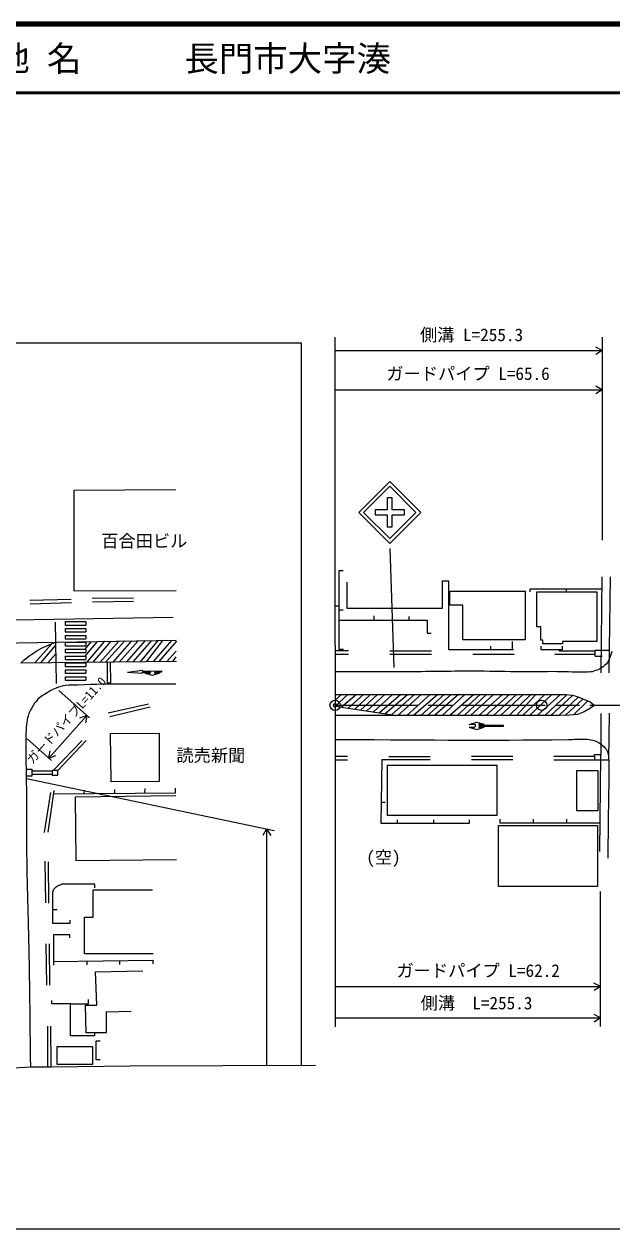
# Model space of a CAD drawing. Units: millimetres, scale not verified. Extents: x 40000 to 680000, y 20000 to 380000.
# Drawn here: x 374559 to 459922, y 205000 to 380000 of the extents above; entities that cross this region are included whole.
import ezdxf
from ezdxf.enums import TextEntityAlignment as Align

# ---------------------------------------------------------------- set-up
doc = ezdxf.new("R2010")
doc.units = ezdxf.units.MM
doc.header["$LTSCALE"] = 1000
doc.header["$PDMODE"] = 32
doc.header["$PDSIZE"] = 500
doc.linetypes.add('CHAIN', pattern=[18.5, 12, -1.5, 3.5, -1.5])
for name, color, linetype, lineweight in [('M-BMK', 2, 'CHAIN', 13), ('M-TTL', 2, 'Continuous', 140), ('M-TTL-BAND', 7, 'Continuous', 25), ('M-TTL-LINE', 7, 'Continuous', 50), ('M-TTL-TXT', 7, 'Continuous', 13), ('M-WORK', 1, 'Continuous', 13)]:
    doc.layers.add(name, color=color, linetype=linetype, lineweight=lineweight)
doc.layers.add('M-OTRS', color=6, linetype='Continuous')
doc.styles.add('ＭＳ ゴシック', font='')
doc.styles.get('ＭＳ ゴシック').set_extended_font_data('MS Gothic')

msp = doc.modelspace()

# ---------------------------------------------------------------- linework, layer by layer
at = {"layer": 'M-BMK'}
msp.add_lwpolyline([(419723, 281051), (524177, 281098), (540956, 281197), (549673, 281883)], dxfattribs=at)
at = {"layer": 'M-OTRS'}
msp.add_point((419723, 281051), dxfattribs=at)
at = {"layer": 'M-TTL'}
msp.add_line((680000, 380000), (40000, 380000), dxfattribs=at)
at = {"layer": 'M-TTL-BAND'}
msp.add_line((40000, 205000), (579000, 205000), dxfattribs=at)
at = {"layer": 'M-TTL-LINE'}
msp.add_line((40000, 370000), (680000, 370000), dxfattribs=at)
at = {"layer": 'M-WORK'}
for p, q in [((419728, 289812), (419728, 334511)), ((458517, 334509), (458517, 305019)), ((414834, 333675), (215090, 333653)), ((414820, 228782), (414834, 333675)), ((419728, 332571), (458517, 332571)), ((458517, 332571), (457575, 333074)), ((458517, 332571), (457583, 331992)), ((458517, 326897), (457592, 327394)), ((419728, 326897), (458517, 326897)), ((458517, 326897), (457606, 326316)), ((381800, 312259), (381787, 297686)), ((396618, 312338), (381800, 312259)), ((427675, 303848), (428259, 286564)), ((420915, 300575), (420242, 300575)), ((420242, 300575), (420242, 289223)), ((458339, 285760), (458499, 299720)), ((459526, 285764), (459696, 299731)), ((381787, 297686), (396651, 297711)), ((421427, 298961), (421427, 295151)), ((435325, 295151), (435325, 299119)), ((435325, 299119), (436172, 299119)), ((436172, 299119), (436172, 289139)), ((436407, 297631), (447334, 297631)), ((436407, 295580), (436407, 297631)), ((447334, 297631), (447334, 290583)), ((458478, 297945), (448001, 297945)), ((448001, 297945), (448001, 297521)), ((449006, 292429), (449006, 297541)), ((449006, 297541), (457729, 297541)), ((453267, 297945), (453267, 297541)), ((457729, 297541), (457729, 290345)), ((375392, 296327), (381397, 296492)), ((375451, 295792), (381443, 295977)), ((384468, 296595), (390427, 296687)), ((384501, 296093), (390440, 296179)), ((419728, 295505), (420242, 295505)), ((420242, 294898), (420918, 294898)), ((421427, 295151), (435325, 295151)), ((425413, 293438), (425413, 294054)), ((438269, 295580), (436407, 295580)), ((438269, 290583), (438269, 295580)), ((350620, 293103), (376011, 293537)), ((376011, 293537), (396189, 293877)), ((379086, 293133), (379142, 290237)), ((380533, 293208), (383505, 293209)), ((380533, 293208), (380533, 292708)), ((380533, 292708), (383505, 292709)), ((383505, 293209), (383505, 292709)), ((420242, 293438), (433104, 293438)), ((430480, 293438), (430480, 293970)), ((433104, 293438), (433104, 291519)), ((449614, 292429), (449006, 292429)), ((449614, 290504), (449614, 292429)), ((369706, 290078), (396650, 290531)), ((380533, 292208), (383506, 292209)), ((380533, 292208), (380533, 291708)), ((380533, 291708), (383506, 291709)), ((380533, 291208), (383506, 291209)), ((380533, 291208), (380533, 290708)), ((380533, 290708), (383506, 290709)), ((383506, 292209), (383506, 291709)), ((383506, 291209), (383506, 290709)), ((393369, 287398), (396061, 290521)), ((433104, 291519), (433685, 291519)), ((447334, 290583), (438269, 290583)), ((449873, 290504), (449614, 290504)), ((449873, 289987), (449873, 290504)), ((375381, 288309), (376400, 288982)), ((376124, 287203), (378597, 290002)), ((376400, 288982), (377103, 289368)), ((376982, 287213), (379148, 289765)), ((377103, 289368), (378182, 289823)), ((378182, 289823), (379142, 290237)), ((379142, 290237), (379223, 284226)), ((380533, 290208), (383506, 290209)), ((380533, 290208), (380534, 289708)), ((380534, 289708), (383506, 289709)), ((380534, 289208), (383506, 289209)), ((380534, 289208), (380534, 288708)), ((385178, 290338), (383357, 288209)), ((383409, 289209), (384356, 290324)), ((383506, 290209), (383506, 289709)), ((383506, 289209), (383506, 288709)), ((383658, 287288), (386302, 290357)), ((387177, 290372), (384520, 287298)), ((385601, 287310), (388293, 290391)), ((389177, 290405), (386388, 287319)), ((387488, 287331), (390201, 290423)), ((391134, 290438), (388353, 287341)), ((389492, 287354), (392201, 290456)), ((393072, 290471), (390353, 287364)), ((391462, 287376), (394029, 290487)), ((394696, 290498), (392281, 287385)), ((394168, 287407), (396722, 290373)), ((395265, 287419), (396626, 288917)), ((419728, 289812), (419728, 234367)), ((421676, 288976), (419728, 288976)), ((420242, 289223), (420921, 289223)), ((427681, 288974), (433699, 288974)), ((436172, 289139), (445643, 289139)), ((442336, 289139), (442336, 289638)), ((445454, 290326), (445454, 289139)), ((449619, 289621), (449619, 289140)), ((449619, 289140), (452763, 289140)), ((452741, 289987), (449873, 289987)), ((452243, 289140), (452243, 288980)), ((452243, 288980), (457499, 288980)), ((457729, 290345), (452741, 290345)), ((452741, 290345), (452741, 289987)), ((452763, 289140), (452763, 289650)), ((457499, 288207), (457499, 289054)), ((457499, 289054), (459566, 289054)), ((374104, 287180), (374589, 287675)), ((396689, 287435), (374104, 287180)), ((374589, 287675), (375381, 288309)), ((378005, 287224), (379165, 288531)), ((380534, 288708), (383506, 288709)), ((380534, 288208), (383507, 288209)), ((380534, 288208), (380534, 287708)), ((380534, 287708), (383507, 287709)), ((380534, 287208), (383507, 287209)), ((380534, 287208), (380534, 286708)), ((383507, 288209), (383507, 287709)), ((383507, 287209), (383507, 286709)), ((386625, 287322), (386645, 284295)), ((387170, 284305), (387121, 287327)), ((396160, 287429), (396638, 288099)), ((421673, 288454), (419734, 288454)), ((433705, 288446), (427689, 288446)), ((439717, 288471), (445730, 288471)), ((451653, 288460), (457499, 288460)), ((457499, 288207), (458505, 288207)), ((380534, 286708), (383507, 286709)), ((380534, 286208), (383507, 286209)), ((380534, 286208), (380535, 285708)), ((380535, 285708), (383507, 285709)), ((383507, 286209), (383507, 285709)), ((389572, 285885), (391767, 286156)), ((389572, 285885), (391776, 285706)), ((391770, 286006), (391767, 286156)), ((391770, 286006), (394569, 286064)), ((391773, 285856), (392973, 285881)), ((391776, 285706), (391773, 285856)), ((392076, 285712), (392876, 285729)), ((392076, 285712), (393182, 285435)), ((393182, 285435), (394275, 285758)), ((393476, 285741), (394275, 285758)), ((393572, 285893), (394572, 285914)), ((394572, 285914), (394569, 286064)), ((380535, 285208), (383507, 285209)), ((380535, 285208), (380535, 284708)), ((380535, 284708), (383507, 284709)), ((383507, 285209), (383507, 284709)), ((386645, 284295), (387170, 284305)), ((384076, 279234), (379591, 283223)), ((419728, 282628), (453163, 282621)), ((420632, 282628), (419728, 281813)), ((419728, 280917), (421552, 282628)), ((422836, 282627), (420651, 280780)), ((421631, 280635), (423848, 282627)), ((424878, 282627), (422601, 280492)), ((423434, 280369), (425901, 282627)), ((426957, 282626), (424355, 280232)), ((425307, 280092), (428039, 282626)), ((429260, 282626), (426163, 279965)), ((427014, 279839), (430244, 282626)), ((431273, 282626), (427944, 279701)), ((432232, 282625), (428857, 279588)), ((430135, 279589), (433536, 282625)), ((434651, 282625), (431094, 279589)), ((432170, 279589), (435562, 282625)), ((436565, 282624), (433127, 279589)), ((437621, 282624), (434163, 279589)), ((435268, 279589), (438545, 282624)), ((439878, 282624), (436383, 279590)), ((437457, 279590), (440802, 282624)), ((441713, 282623), (438476, 279590)), ((439386, 279590), (442703, 282623)), ((444035, 282623), (440618, 279590)), ((441607, 279590), (445037, 282623)), ((446072, 282623), (442743, 279590)), ((443726, 279591), (447046, 282622)), ((448128, 282622), (444987, 279591)), ((446082, 279591), (448894, 282622)), ((450196, 282622), (446946, 279591)), ((447962, 279591), (451184, 282622)), ((452473, 282621), (449045, 279591)), ((450162, 279592), (453421, 282599)), ((454236, 282518), (451048, 279592)), ((452193, 279592), (455056, 282269)), ((453163, 282621), (454182, 282532)), ((455737, 281983), (453196, 279621)), ((454182, 282532), (454855, 282354)), ((454855, 282354), (456786, 281542)), ((386758, 279936), (392605, 281289)), ((386996, 279434), (392856, 280813)), ((419728, 280917), (428708, 279588)), ((454347, 279691), (456428, 281693)), ((455915, 280107), (454905, 279740)), ((456835, 280631), (455915, 280107)), ((456786, 281542), (457320, 281146)), ((457310, 280988), (456835, 280631)), ((457320, 281146), (457310, 280988)), ((378161, 273364), (383668, 279596)), ((383668, 279596), (382613, 279179)), ((383668, 279596), (383491, 278486)), ((452361, 279592), (419728, 279587)), ((439174, 278289), (440272, 278596)), ((439174, 278289), (439974, 278294)), ((440272, 278596), (441374, 278303)), ((440574, 278298), (441374, 278303)), ((453796, 279641), (452361, 279592)), ((454905, 279740), (453796, 279641)), ((458344, 273900), (458344, 279857)), ((459535, 279892), (459443, 273138)), ((387123, 276958), (394172, 277017)), ((387222, 269947), (387123, 276958)), ((394172, 277017), (394182, 269995)), ((439175, 277855), (439975, 277858)), ((439175, 277855), (440276, 277559)), ((440276, 277559), (441375, 277862)), ((440575, 277859), (441375, 277862)), ((440675, 278148), (444174, 278170)), ((440675, 278010), (444175, 278020)), ((444175, 278020), (444174, 278170)), ((378518, 273041), (375028, 276191)), ((383005, 275937), (378863, 271683)), ((383555, 275929), (379474, 271585)), ((378161, 273364), (378363, 274439)), ((378161, 273364), (379161, 273786)), ((419728, 273672), (421516, 273672)), ((419728, 273131), (421512, 273131)), ((426503, 273116), (426347, 263920)), ((433538, 273116), (426503, 273116)), ((427523, 273641), (433529, 273641)), ((445542, 273122), (439532, 273122)), ((439544, 273650), (445554, 273650)), ((451483, 273645), (457386, 273645)), ((451500, 273138), (459443, 273138)), ((457386, 273645), (457386, 273900)), ((457386, 273900), (458344, 273900)), ((457386, 273645), (457386, 273138)), ((458242, 273900), (458103, 259829)), ((374889, 271780), (375686, 271780)), ((374889, 270757), (374889, 271780)), ((375686, 271780), (375686, 270757)), ((375686, 271553), (378656, 271553)), ((379474, 271585), (378656, 271585)), ((378656, 271585), (378656, 270912)), ((379468, 270906), (379474, 271585)), ((443273, 272295), (427278, 272295)), ((427278, 272295), (427278, 265116)), ((443273, 265116), (443273, 272295)), ((454791, 271537), (454791, 265793)), ((457933, 271537), (454791, 271537)), ((457933, 265793), (457933, 271537)), ((375686, 270757), (374889, 270757)), ((374908, 270420), (410866, 262879)), ((378656, 271002), (375686, 271002)), ((378656, 270912), (379468, 270906)), ((394182, 269995), (387222, 269947)), ((378416, 268406), (377483, 262573)), ((378038, 262603), (378916, 268696)), ((378843, 268186), (396564, 268349)), ((396580, 267913), (381969, 267695)), ((383301, 268227), (383313, 268741)), ((387734, 268268), (387731, 268840)), ((392100, 268308), (392139, 268973)), ((396564, 268349), (396554, 269022)), ((381969, 267695), (382053, 258493)), ((426399, 266963), (427016, 266963)), ((427278, 265116), (443273, 265116)), ((428797, 263920), (428797, 264420)), ((434042, 263920), (434042, 264419)), ((439223, 263920), (439223, 264422)), ((443698, 263912), (443698, 264534)), ((448549, 263912), (448549, 264505)), ((453385, 263912), (453385, 264498)), ((454791, 265793), (457933, 265793)), ((409745, 263115), (409249, 262136)), ((409745, 263115), (409752, 228766)), ((409745, 263115), (410379, 262137)), ((426347, 263920), (439223, 263920)), ((443442, 263581), (457842, 263581)), ((443442, 254718), (443442, 263581)), ((458143, 263912), (443698, 263912)), ((457842, 263581), (457842, 254718)), ((377557, 258411), (377654, 252349)), ((378129, 252316), (378081, 258324)), ((382053, 258493), (396679, 258657)), ((384854, 255056), (380059, 255056)), ((384586, 250274), (384586, 254265)), ((384586, 254265), (393195, 254265)), ((384854, 254537), (384854, 255056)), ((457842, 254718), (443442, 254718)), ((458262, 234381), (458262, 254001)), ((378754, 249338), (378754, 253500)), ((378754, 251415), (379357, 251415)), ((383333, 244942), (383333, 250274)), ((383333, 250274), (384586, 250274)), ((381213, 249338), (378754, 249338)), ((381213, 249837), (381213, 249338)), ((381219, 247734), (378812, 247734)), ((378812, 247734), (378812, 243302)), ((381219, 247280), (381219, 247734)), ((377699, 246383), (377818, 240414)), ((378313, 240384), (378254, 246383)), ((378812, 243856), (393254, 244031)), ((393295, 244942), (383333, 244942)), ((383684, 243915), (383684, 243335)), ((388412, 243972), (388412, 243410)), ((393254, 244031), (393254, 243512)), ((384935, 242329), (391795, 242502)), ((385116, 237498), (384935, 242329)), ((419728, 240219), (458262, 240219)), ((458262, 240219), (457321, 240715)), ((458262, 240219), (457330, 239629)), ((378578, 237686), (378578, 238161)), ((383924, 237691), (383924, 238343)), ((381306, 237691), (378578, 237686)), ((381303, 233041), (381306, 237691)), ((381306, 237691), (383924, 237691)), ((383588, 233462), (383483, 237498)), ((383483, 237498), (385116, 237498)), ((390110, 236587), (386461, 236485)), ((386461, 236485), (386462, 233502)), ((419728, 235638), (458262, 235638)), ((458262, 235638), (457332, 235043)), ((458262, 235638), (457346, 236143)), ((377965, 234429), (377973, 228560)), ((378492, 228529), (378432, 234434)), ((384778, 233060), (381303, 233041)), ((386462, 233502), (383588, 233462)), ((384780, 233479), (384778, 233060)), ((379343, 231494), (384481, 231494)), ((379343, 228880), (379343, 231494)), ((384481, 231494), (384481, 228880)), ((385043, 229539), (385043, 232341)), ((385043, 232341), (385603, 232341)), ((385615, 229539), (385043, 229539)), ((372212, 228353), (375466, 228551)), ((375466, 228551), (377973, 228560)), ((377973, 228560), (378492, 228529)), ((378492, 228529), (389958, 228704)), ((384481, 228880), (379343, 228880)), ((389958, 228704), (416895, 228789))]:
    msp.add_line(p, q, dxfattribs=at)
for points in [[(423161, 309076), (427661, 313576), (432161, 309076), (427661, 304576)], [(423868, 309076), (427661, 312869), (431454, 309076), (427661, 305283)], [(428014, 308722), (429782, 308722), (429782, 309429), (428014, 309429), (428014, 311197), (427307, 311197), (427307, 309429), (425539, 309429), (425539, 308722), (427307, 308722), (427307, 306955), (428014, 306955)]]:
    msp.add_lwpolyline(points, close=True, dxfattribs=at)
for centre in [(419723, 281051), (449710, 281065)]:
    msp.add_circle(centre, 750, dxfattribs=at)
for centre, radius, start, end in [((393341, 285540), 502, 137.1627, 157.84907), ((393724, 285690), 254, 126.73403, 168.27774), ((440433, 278496), 502, 203.70693, 236.5622), ((440821, 278356), 254, 193.27826, 234.82197), ((440437, 277660), 502, 123.93337, 156.82281), ((440823, 277803), 254, 125.70777, 167.25148)]:
    msp.add_arc(centre, radius, start, end, dxfattribs=at)
for points, knots in [([(459894, 288887), (459646, 287977), (459525, 287425), (458857, 286814), (458275, 286282), (457791, 286174), (457039, 285935), (456797, 285859), (456644, 285901), (456390, 285891), (454643, 285828), (453663, 285929), (451915, 285939), (449959, 285950), (448863, 285902), (446906, 285912), (444403, 285926), (443002, 285989), (440498, 285998), (437036, 286012), (435097, 285952), (431635, 285932), (428086, 285912), (426097, 285871), (422548, 285903), (421446, 285912), (421096, 285913), (419728, 285936)], [0, 0, 0, 0, 1, 1, 1, 2, 2, 2, 3, 3, 3, 4, 4, 4, 5, 5, 5, 6, 6, 6, 7, 7, 7, 8, 8, 8, 9, 9, 9, 9]), ([(396612, 284137), (389725, 284136), (387912, 284206), (382342, 283988), (381658, 283962), (381270, 283999), (380590, 283914), (380037, 283845), (379722, 283775), (379209, 283558), (378516, 283265), (378145, 283051), (377516, 282637), (377129, 282382), (376888, 282259), (376566, 281924), (376155, 281496), (375961, 281213), (375675, 280692), (375330, 280064), (375158, 279684), (375007, 278984), (374879, 278391), (374883, 278045), (374844, 277440), (374777, 276415), (374816, 275838), (374814, 274812), (374809, 272538), (374875, 271265), (374888, 268991), (374907, 265740), (374874, 263919), (374910, 260668), (374980, 254407), (375147, 250903), (375256, 244642), (375365, 238358), (375385, 236375), (375466, 228551)], [0, 0, 0, 0, 1, 1, 1, 2, 2, 2, 3, 3, 3, 4, 4, 4, 5, 5, 5, 6, 6, 6, 7, 7, 7, 8, 8, 8, 9, 9, 9, 10, 10, 10, 11, 11, 11, 12, 12, 12, 13, 13, 13, 13]), ([(419728, 276094), (436182, 276020), (440386, 275925), (453625, 276090), (454483, 276100), (454965, 276153), (455823, 276119), (456237, 276103), (456477, 276137), (456882, 276050), (457264, 275968), (457480, 275905), (457829, 275730), (458254, 275518), (458471, 275342), (458806, 275004), (459044, 274764), (459178, 274608), (459299, 274292), (459422, 273971), (459403, 273764), (459428, 273421), (459471, 272831), (459470, 272499), (459472, 271908), (459482, 269762), (459438, 268560), (459413, 266414), (459378, 263456), (459363, 262529), (459309, 258841)], [0, 0, 0, 0, 1, 1, 1, 2, 2, 2, 3, 3, 3, 4, 4, 4, 5, 5, 5, 6, 6, 6, 7, 7, 7, 8, 8, 8, 9, 9, 9, 10, 10, 10, 10]), ([(378754, 253500), (378734, 253670), (378735, 253740), (378754, 253891), (378783, 254131), (378824, 254280), (378975, 254468), (379141, 254674), (379289, 254745), (379525, 254864), (379723, 254963), (379813, 254991), (380059, 255056)], [0, 0, 0, 0, 1, 1, 1, 2, 2, 2, 3, 3, 3, 4, 4, 4, 4])]:
    msp.add_open_spline(points, degree=3, knots=knots, dxfattribs=at)

# ---------------------------------------------------------------- texts
at = {"layer": 'M-TTL-TXT', "style": 'ＭＳ ゴシック'}
msp.add_text('地 名      長門市大字湊', height=3666, dxfattribs=at).set_placement((370380, 375000), align=Align.MIDDLE_LEFT)
at = {"layer": 'M-WORK', "style": 'ＭＳ ゴシック'}
for s, p in [('側溝 L=255.3', (432052, 333402)), ('ガードパイプ L=65.6', (427166, 327764)), ('百合田ビル', (385761, 303460)), ('読売新聞', (396675, 272322)), ('(空)', (424248, 257507)), ('ガードパイプ L=62.2', (428638, 241053)), ('側溝\u3000L=255.3', (432146, 236342))]:
    msp.add_text(s, height=1833, dxfattribs=at).set_placement(p, align=Align.BOTTOM_LEFT)
msp.add_text('ガードパイプL=11.0', height=1320, rotation=47.893, dxfattribs=at).set_placement((376038, 272147), align=Align.BOTTOM_LEFT)

doc.saveas('drawing.dxf')
